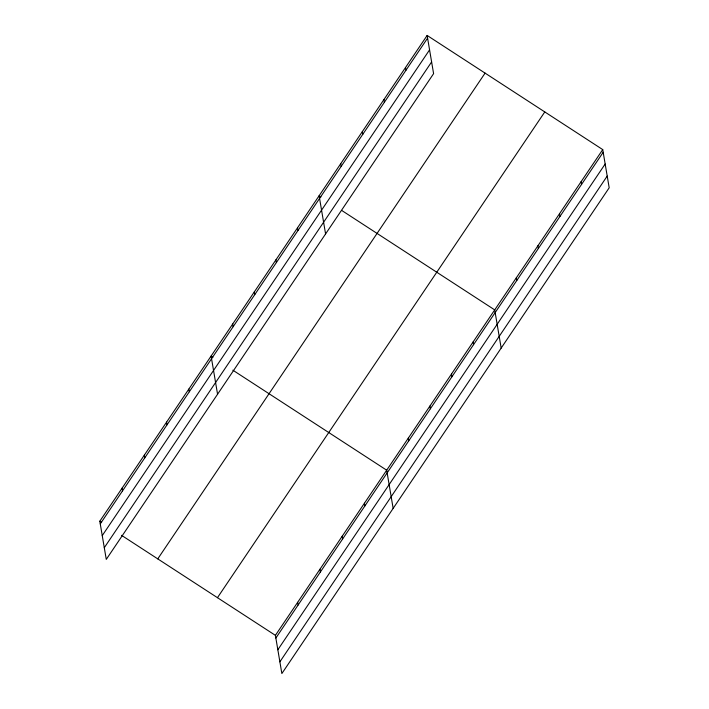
<?xml version="1.0" encoding="UTF-8"?>
<svg xmlns="http://www.w3.org/2000/svg" width="709" height="709" viewBox="0 0 709 709"><rect width="100%" height="100%" fill="white"/><g stroke="black" fill="none" stroke-linecap="round" stroke-linejoin="round"><path stroke-width="1.06" d="M427.137 35.45L433.598 73.647L106.27 559.401L99.809 521.212L427.137 35.45L602.73 149.599L609.191 187.788L281.863 673.55L275.402 635.353L602.73 149.599M100.27 523.907L427.589 38.153M102.247 535.623L429.574 49.86M104.294 547.694L431.613 61.931M157.761 558.878L485.08 73.116M217.459 597.687L544.787 111.925M275.863 638.056L603.182 152.293M277.839 649.772L605.167 164.009M279.878 661.834L607.205 176.08M320.929 196.925L319.121 195.755L325.582 233.943M341.756 210.467L494.714 309.895L501.174 348.092M212.913 357.23L211.105 356.051L217.566 394.248M232.836 370.178L386.697 470.2L393.149 508.388M99.809 521.212L101.626 522.382M121.54 535.33L275.402 635.353M581.123 181.655L581.584 184.358M559.525 213.719L559.977 216.413M537.918 245.775L538.37 248.478M516.312 277.839L516.772 280.534M473.107 341.96L473.568 344.654M405.53 67.515L405.991 70.209M451.5 374.015L451.961 376.718M383.932 99.57L384.384 102.273M429.902 406.08L430.354 408.774M362.326 131.635L362.786 134.329M408.295 438.135L408.756 440.838M340.719 163.69L341.18 166.393M364.435 503.23L364.896 505.925M297.514 227.811L297.975 230.514M342.181 536.261L342.633 538.964M275.916 259.875L276.368 262.569M319.919 569.292L320.379 571.995M254.309 291.931L254.761 294.634M297.665 602.322L298.117 605.025M232.703 323.995L233.164 326.689M188.842 389.081L189.303 391.785M166.588 422.112L167.04 424.815M144.326 455.143L144.787 457.846M122.072 488.173L122.524 490.876"/></g></svg>
